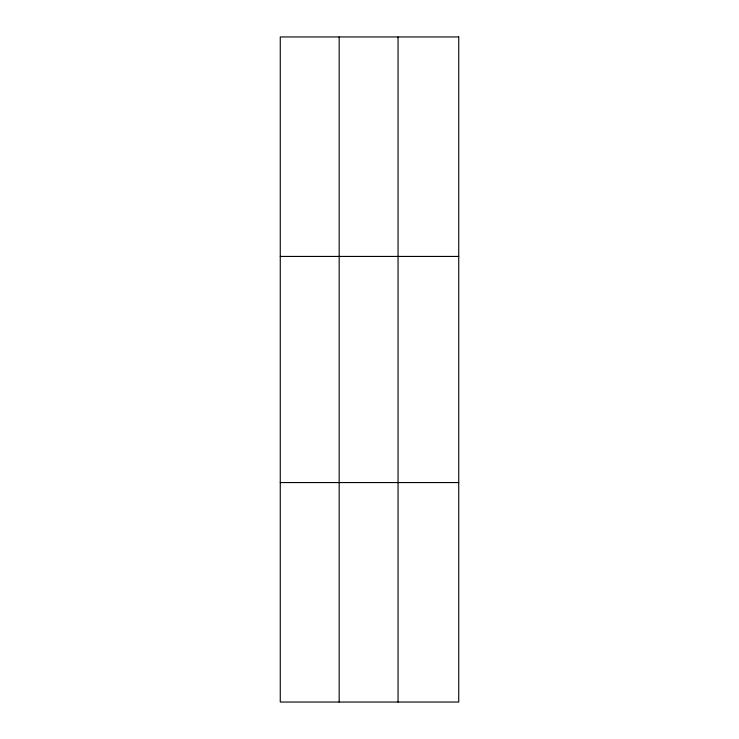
<?xml version="1.0" encoding="UTF-8"?>
<svg xmlns="http://www.w3.org/2000/svg" width="739" height="739" viewBox="0 0 739 739"><rect width="100%" height="100%" fill="white"/><g stroke="black" fill="none" stroke-linecap="round" stroke-linejoin="round"><path stroke-width="1.11" d="M339.164 36.95L339.164 702.05M398.053 36.95L398.053 702.05M280.266 256.433L458.734 256.433M280.266 482.567L458.734 482.567M458.734 36.95L458.734 702.05L280.266 702.05L280.266 36.95L458.734 36.95"/></g></svg>
